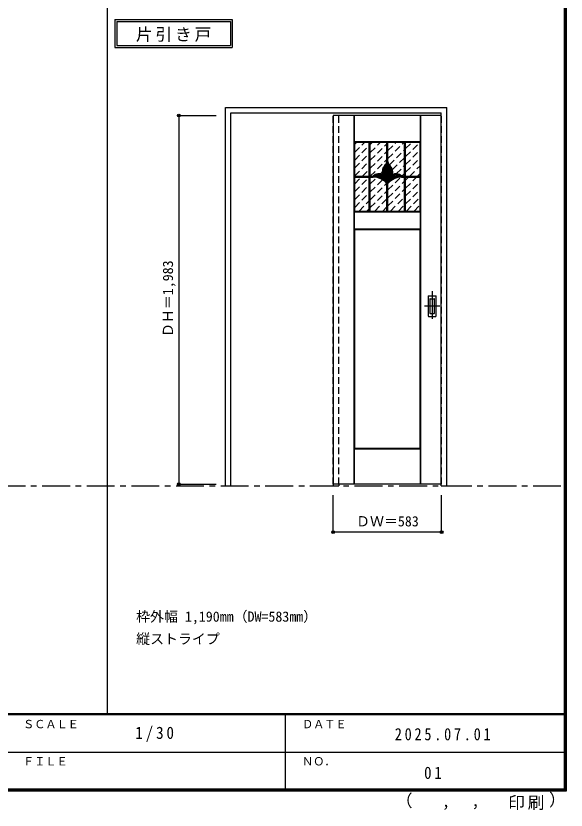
# Model space of a CAD drawing. Units: millimetres, scale not verified. Extents: x -6000 to 5700, y -4307 to 4260.
# Drawn here: x 2741 to 5700, y -4307 to -36 of the extents above; entities that cross this region are included whole.
import ezdxf
from ezdxf.enums import TextEntityAlignment as Align

# ---------------------------------------------------------------- set-up
doc = ezdxf.new("R2010")
doc.units = ezdxf.units.MM
doc.header["$LTSCALE"] = 30
doc.header["$PDMODE"] = 32
doc.header["$PDSIZE"] = 15
doc.linetypes.add('CHAIN1', pattern=[8, 5, -1, 1, -1])
doc.linetypes.add('DASHED1', pattern=[1.8, 1.2, -0.6])
for name, color, linetype in [('0-1_通り芯', 4, 'CHAIN1'), ('0-2_扉', 4, 'DASHED1'), ('0-3_仕上げ', 4, 'Continuous'), ('0-4_枠', 3, 'Continuous'), ('0-6_引手', 3, 'Continuous'), ('0-A_文字', 7, 'Continuous'), ('0-B_寸法', 7, 'Continuous'), ('0-C_ハッチ', 4, 'DASHED1'), ('F-1_枠', 6, 'Continuous'), ('F-A_文字', 7, 'Continuous')]:
    doc.layers.add(name, color=color, linetype=linetype)
doc.styles.add('ＭＳ ゴシック', font='')
doc.styles.get('ＭＳ ゴシック').set_extended_font_data('MS Gothic')

msp = doc.modelspace()

# ---------------------------------------------------------------- linework, layer by layer
at = {"layer": '0-1_通り芯'}
for p, q in [((4979.75, -1515.5), (4979.75, -1677.5)), ((5020.75, -1596.5), (4938.75, -1596.5))]:
    msp.add_line(p, q, dxfattribs=at)
at = {"layer": '0-1_通り芯', "color": 7}
msp.add_line((-2397.5, -2562.5), (5690, -2562.5), dxfattribs=at)
at = {"layer": '0-2_扉', "color": 3, "linetype": 'Continuous'}
for p, q in [((5027.75, -571), (4447.75, -571)), ((4447.75, -571), (4447.75, -2554)), ((5027.75, -2554), (4447.75, -2554))]:
    msp.add_line(p, q, dxfattribs=at)
at = {"layer": '0-2_扉'}
for p, q in [((4447.75, -571), (4447.75, -575)), ((5027.75, -571), (5030.75, -571))]:
    msp.add_line(p, q, dxfattribs=at)
msp.add_lwpolyline([(5027.75, -2554), (5030.75, -2554), (5030.75, -571)], dxfattribs=at)
at = {"layer": '0-3_仕上げ', "color": 7}
for p, q in [((4559.75, -2554), (4559.75, -571)), ((4560.75, -712), (4560.75, -571)), ((4561.75, -711), (4561.75, -571)), ((4916.75, -711), (4916.75, -571)), ((4917.75, -712), (4917.75, -571)), ((4918.75, -2554), (4918.75, -571)), ((4561.75, -711), (4916.75, -711)), ((4914.75, -715), (4917.75, -712)), ((4916.75, -711), (4917.75, -712)), ((4560.75, -1088), (4563.75, -1085)), ((4560.75, -1088), (4561.75, -1089)), ((4560.75, -1088), (4560.75, -1182)), ((4561.75, -1181), (4561.75, -1089)), ((4561.75, -1089), (4916.75, -1089)), ((4916.75, -1181), (4916.75, -1089)), ((4917.75, -1088), (4917.75, -1182)), ((4561.75, -1181), (4916.75, -1181)), ((4914.75, -1185), (4917.75, -1182)), ((4916.75, -1181), (4917.75, -1182)), ((4560.75, -2363), (4563.75, -2360)), ((4560.75, -2363), (4561.75, -2364)), ((4560.75, -2554), (4560.75, -2363)), ((4561.75, -2364), (4916.75, -2364)), ((4561.75, -2554), (4561.75, -2364)), ((4916.75, -2554), (4916.75, -2364)), ((4917.75, -2554), (4917.75, -2363))]:
    msp.add_line(p, q, dxfattribs=at)
at = {"layer": '0-3_仕上げ', "color": 3}
for p, q in [((4563.75, -1085), (4563.75, -715)), ((4563.75, -715), (4914.75, -715)), ((4641.25, -1085), (4641.25, -715)), ((4647.25, -1085), (4647.25, -715)), ((4736.25, -819.68), (4736.25, -715)), ((4742.25, -819.68), (4742.25, -715)), ((4831.25, -1085), (4831.25, -715)), ((4837.25, -1085), (4837.25, -715)), ((4914.75, -1085), (4914.75, -715)), ((4563.75, -897), (4662.07, -897)), ((4563.75, -903), (4663.25, -903)), ((4736.25, -1085), (4736.25, -936.12)), ((4742.25, -1085), (4742.25, -936.12)), ((4815.24, -903), (4914.75, -903)), ((4816.43, -897), (4914.75, -897)), ((4563.75, -1085), (4914.75, -1085)), ((4563.75, -1185), (4914.75, -1185)), ((4563.75, -2360), (4563.75, -1185)), ((4914.75, -2360), (4914.75, -1185)), ((4563.75, -2360), (4914.75, -2360))]:
    msp.add_line(p, q, dxfattribs=at)
at = {"layer": '0-3_仕上げ', "color": 3, "linetype": 'CHAIN1'}
for p, q in [((4644.25, -1085), (4644.25, -715)), ((4739.25, -819.68), (4739.25, -715)), ((4834.25, -1085), (4834.25, -715)), ((4563.75, -900), (4663.25, -900)), ((4739.25, -1085), (4739.25, -930.11)), ((4815.25, -900), (4914.75, -900))]:
    msp.add_line(p, q, dxfattribs=at)
at = {"layer": '0-3_仕上げ', "color": 7}
for points in [[(4561.75, -711), (4560.75, -712), (4563.75, -715)], [(4914.75, -1085), (4917.75, -1088), (4916.75, -1089)], [(4561.75, -1181), (4560.75, -1182), (4563.75, -1185)], [(4914.75, -2360), (4917.75, -2363), (4916.75, -2364)]]:
    msp.add_lwpolyline(points, dxfattribs=at)
at = {"layer": '0-3_仕上げ', "color": 3}
for centre, radius, start, end in [((4753.87, -871.91), 43, 131.16277, 203.35991), ((4753.87, -871.91), 37, 131.16277, 225.52075), ((4704.51, -815.44), 32, 311.16277, 353.05604), ((4704.51, -815.44), 38, 311.16277, 336.10603), ((4773.99, -815.44), 38, 203.89397, 228.83723), ((4773.99, -815.44), 32, 186.94396, 228.83723), ((4724.63, -871.91), 37, 314.47925, 48.83723), ((4724.63, -871.91), 43, 336.64009, 48.83723), ((4694.32, -932.56), 48, 65.27067, 132.2051), ((4694.32, -932.56), 42, 7.55844, 122.98693), ((4784.18, -932.56), 42, 57.01307, 172.44156), ((4784.18, -932.56), 48, 47.7949, 114.72933), ((4663.26, -1000), 97, 41.19177, 90.00377), ((4663.26, -1000), 103, 45.10773, 85.43764), ((4694.32, -932.56), 48, 20.5908, 45.52075), ((4784.18, -932.56), 48, 134.47925, 159.4092), ((4815.24, -1000), 97, 90, 138.80823), ((4815.24, -1000), 103, 94.56236, 134.89227)]:
    msp.add_arc(centre, radius, start, end, dxfattribs=at)
at = {"layer": '0-3_仕上げ', "color": 3, "linetype": 'CHAIN1'}
for centre, radius, start, end in [((4753.87, -871.91), 40, 131.16277, 225.52075), ((4704.51, -815.44), 35, 311.16277, 353.05604), ((4773.99, -815.44), 35, 186.94396, 228.83723), ((4724.63, -871.91), 40, 314.47925, 48.83723), ((4694.32, -932.56), 45, 3.11365, 133.65902), ((4784.18, -932.56), 45, 46.34098, 176.88635), ((4663.26, -1000), 100, 40.5416, 90.00377), ((4815.24, -1000), 100, 89.99623, 139.4584)]:
    msp.add_arc(centre, radius, start, end, dxfattribs=at)
at = {"layer": '0-4_枠'}
for p, q in [((3867.75, -2562.5), (3867.75, -527.5)), ((3867.75, -527.5), (5057.75, -527.5)), ((5057.75, -2562.5), (5057.75, -527.5)), ((3897.75, -557.5), (5027.75, -557.5)), ((3897.75, -2562.5), (3897.75, -557.5)), ((5027.75, -2562.5), (5027.75, -557.5)), ((3867.75, -2562.5), (3897.75, -2562.5)), ((4447.75, -2554), (4447.75, -2562.5)), ((4447.75, -2562.5), (4477.75, -2562.5)), ((4477.75, -2554), (4477.75, -2562.5)), ((5027.75, -2562.5), (5057.75, -2562.5))]:
    msp.add_line(p, q, dxfattribs=at)
at = {"layer": '0-4_枠', "color": 4, "linetype": 'DASHED1'}
for p, q in [((4447.75, -2554), (4447.75, -557.5)), ((4477.75, -2554), (4477.75, -557.5))]:
    msp.add_line(p, q, dxfattribs=at)
at = {"layer": '0-6_引手'}
for p, q in [((4958.75, -1543), (4958.75, -1650)), ((4960.25, -1541.5), (4999.25, -1541.5)), ((5000.75, -1650), (5000.75, -1543)), ((4960.25, -1651.5), (4999.25, -1651.5))]:
    msp.add_line(p, q, dxfattribs=at)
at = {"layer": '0-6_引手', "color": 7}
for p, q in [((4967.25, -1559), (4967.25, -1634)), ((4968.75, -1557.5), (4990.75, -1557.5)), ((4992.25, -1634), (4992.25, -1559)), ((4968.75, -1635.5), (4990.75, -1635.5))]:
    msp.add_line(p, q, dxfattribs=at)
at = {"layer": '0-6_引手'}
for centre, start, end in [((4960.25, -1543), 90, 180), ((4999.25, -1543), 0, 90), ((4960.25, -1650), 180, 270), ((4999.25, -1650), 270, 0)]:
    msp.add_arc(centre, 1.5, start, end, dxfattribs=at)
at = {"layer": '0-6_引手', "color": 7}
for centre, start, end in [((4968.75, -1559), 90, 180), ((4990.75, -1559), 0, 90), ((4968.75, -1634), 180, 270), ((4990.75, -1634), 270, 0)]:
    msp.add_arc(centre, 1.5, start, end, dxfattribs=at)
at = {"layer": '0-A_文字'}
for p, q in [((3273.5, -55.5), (3273.5, -205.5)), ((3283.5, -65.5), (3283.5, -195.5)), ((3283.5, -65.5), (3894.53, -65.5)), ((3894.53, -65.5), (3894.53, -195.5)), ((3273.5, -205.5), (3904.53, -205.5)), ((3283.5, -195.5), (3894.53, -195.5))]:
    msp.add_line(p, q, dxfattribs=at)
msp.add_lwpolyline([(3273.5, -55.5), (3904.53, -55.5), (3904.53, -205.5)], dxfattribs=at)
at = {"layer": '0-B_寸法', "color": 4}
for p, q in [((3617.75, -571), (3617.75, -2554)), ((3617.75, -571), (3817.75, -571)), ((3617.75, -2554), (3817.75, -2554)), ((5030.75, -2812.5), (5030.75, -2612.5))]:
    msp.add_line(p, q, dxfattribs=at)
msp.add_lwpolyline([(5030.75, -2812.5), (4447.75, -2812.5), (4447.75, -2612.5)], dxfattribs=at)
at = {"layer": '0-B_寸法'}
for p in [(3617.75, -571), (3617.75, -2554), (4447.75, -2812.5), (5030.75, -2812.5)]:
    msp.add_point(p, dxfattribs=at)
at = {"layer": '0-C_ハッチ'}
for p, q in [((4563.75, -768.34), (4617.09, -715)), ((4563.75, -725.91), (4574.66, -715)), ((4647.25, -769.69), (4701.94, -715)), ((4647.25, -727.26), (4659.51, -715)), ((4647.25, -812.11), (4736.25, -723.11)), ((4742.25, -801.97), (4829.22, -715)), ((4742.25, -759.54), (4786.79, -715)), ((4742.25, -717.11), (4744.36, -715)), ((4837.25, -791.82), (4914.07, -715)), ((4837.25, -749.39), (4871.64, -715)), ((4563.75, -810.76), (4641.25, -733.26)), ((4647.25, -854.54), (4736.25, -765.54)), ((4750.01, -836.63), (4831.25, -755.39)), ((4837.25, -834.25), (4914.75, -756.75)), ((4563.75, -853.19), (4641.25, -775.69)), ((4647.25, -896.97), (4736.25, -807.97)), ((4766.58, -862.49), (4831.25, -797.82)), ((4837.25, -876.67), (4914.75, -799.17)), ((4563.75, -895.61), (4641.25, -818.11)), ((4786.87, -884.63), (4831.25, -840.25)), ((4859.35, -897), (4914.75, -841.6)), ((4604.79, -897), (4641.25, -860.54)), ((4701.54, -885.1), (4711.03, -875.61)), ((4816.92, -897), (4831.25, -882.67)), ((4901.78, -897), (4914.75, -884.03)), ((4563.75, -980.47), (4641.22, -903)), ((4563.75, -938.04), (4598.79, -903)), ((4647.25, -939.39), (4681.85, -904.8)), ((4647.25, -981.82), (4712.59, -916.48)), ((4647.25, -1024.25), (4735.84, -935.65)), ((4742.25, -971.67), (4810.82, -903.1)), ((4742.25, -1014.1), (4831.25, -925.1)), ((4837.25, -961.53), (4895.78, -903)), ((4837.25, -919.1), (4853.35, -903)), ((4837.25, -1003.95), (4914.75, -926.45)), ((4563.75, -1022.89), (4641.25, -945.39)), ((4647.25, -1066.67), (4736.25, -977.67)), ((4742.25, -1056.53), (4831.25, -967.53)), ((4837.25, -1046.38), (4914.75, -968.88)), ((4563.75, -1065.32), (4641.25, -987.82)), ((4671.35, -1085), (4736.25, -1020.1)), ((4756.2, -1085), (4831.25, -1009.95)), ((4841.06, -1085), (4914.75, -1011.31)), ((4586.5, -1085), (4641.25, -1030.25)), ((4713.78, -1085), (4736.25, -1062.53)), ((4798.63, -1085), (4831.25, -1052.38)), ((4883.48, -1085), (4914.75, -1053.73)), ((4628.92, -1085), (4641.25, -1072.67))]:
    msp.add_line(p, q, dxfattribs=at)
at = {"layer": '0-C_ハッチ', "color": 3, "linetype": 'Continuous'}
for p, q in [((4748.7, -843.8), (4717.04, -875.46)), ((4744.55, -839.47), (4717.23, -866.79)), ((4752.92, -848.07), (4718.44, -882.55)), ((4756.45, -853.03), (4720.86, -888.62)), ((4741.09, -834.45), (4721.45, -854.09)), ((4759.21, -858.75), (4724.09, -893.87)), ((4761.05, -865.39), (4728.04, -898.4)), ((4761.6, -873.33), (4732.05, -902.88)), ((4759.69, -883.72), (4735.51, -907.91))]:
    msp.add_line(p, q, dxfattribs=at)
at = {"layer": '0-C_ハッチ', "color": 2, "linetype": 'Continuous'}
for p, q in [((4677.47, -894.08), (4682.14, -898.75)), ((4683.78, -891.9), (4693.38, -901.5)), ((4691.05, -890.68), (4707.22, -906.85)), ((4699.76, -890.91), (4733.77, -924.92)), ((4711.62, -894.29), (4732.59, -915.25)), ((4763.79, -895.84), (4773.7, -905.75)), ((4769.6, -893.17), (4779.75, -903.31)), ((4776.24, -891.31), (4786.12, -901.2)), ((4783.96, -890.56), (4792.87, -899.46)), ((4793.49, -891.6), (4800.02, -898.13)), ((4744.46, -918.93), (4747.73, -922.21)), ((4747.01, -913), (4752.4, -918.39)), ((4750.27, -907.78), (4757.32, -914.83)), ((4754.16, -903.18), (4762.51, -911.53)), ((4758.66, -899.2), (4767.96, -908.49))]:
    msp.add_line(p, q, dxfattribs=at)
at = {"layer": 'F-1_枠'}
for p, q in [((3233.5, -3790), (3233.5, 4175)), ((5690, 4175), (5690, -4205)), ((5695, 4175), (5695, -4205)), ((5700, 4175), (5700, -4205)), ((5700, -3790), (-6000, -3790)), ((5700, -3795), (-6000, -3795)), ((4190, -3795), (4190, -4195)), ((-150, -3995), (5690, -3995.01)), ((5700, -4195), (-6000, -4195)), ((5700, -4200), (-6000, -4200)), ((5700, -4205), (-6000, -4205))]:
    msp.add_line(p, q, dxfattribs=at)

# ---------------------------------------------------------------- texts
at = {"layer": '0-A_文字', "style": 'ＭＳ ゴシック'}
for s, p in [('枠外幅 1,190mm（DW=583mm）', (3387.75, -3310)), ('縦ストライプ', (3387.75, -3430))]:
    msp.add_text(s, height=54.99, dxfattribs=at).set_placement(p, align=Align.BOTTOM_LEFT)
at = {"layer": '0-A_文字', "insert": (3386.52, -175.5), "char_height": 65.98, "attachment_point": 7, "style": 'ＭＳ ゴシック'}
msp.add_mtext('\\T1.17;片引き戸', dxfattribs=at)
at = {"layer": '0-B_寸法', "style": 'ＭＳ ゴシック'}
msp.add_text('ＤＨ＝1,983', height=54.99, rotation=90, dxfattribs=at).set_placement((3602.75, -1762.75), align=Align.BOTTOM_LEFT)
msp.add_text('ＤＷ＝583', height=54.99, dxfattribs=at).set_placement((4570.5, -2797.5), align=Align.BOTTOM_LEFT)
at = {"layer": 'F-A_文字', "style": 'ＭＳ ゴシック'}
for s, height, p in [('ＳＣＡＬＥ', 43.99, (2780, -3880)), ('ＤＡＴＥ', 43.99, (4280, -3880)), ('ＦＩＬＥ', 43.99, (2780, -4080)), ('ＮＯ．', 43.99, (4280, -4080)), ('（', 65.98, (4784.03, -4308.31)), ('）', 65.98, (5608.4, -4304.13)), (',', 65.98, (5031.28, -4308.31)), (',', 65.98, (5190.2, -4305.53))]:
    msp.add_text(s, height=height, dxfattribs=at).set_placement(p, align=Align.BOTTOM_LEFT)
at = {"layer": 'F-A_文字', "char_height": 65.98, "attachment_point": 7, "style": 'ＭＳ ゴシック'}
for s, insert in [('\\T1.38;\\W0.9;1/30', (3383.75, -3940)), ('\\T1.39;\\W0.85;2025.07.01', (4778.75, -3932.5)), ('\\T1.36;\\W0.9;01', (4936.25, -4140)), ('\\T1.17;印刷', (5388.15, -4306.92))]:
    msp.add_mtext(s, dxfattribs=dict(at, insert=insert))

doc.saveas('drawing.dxf')
